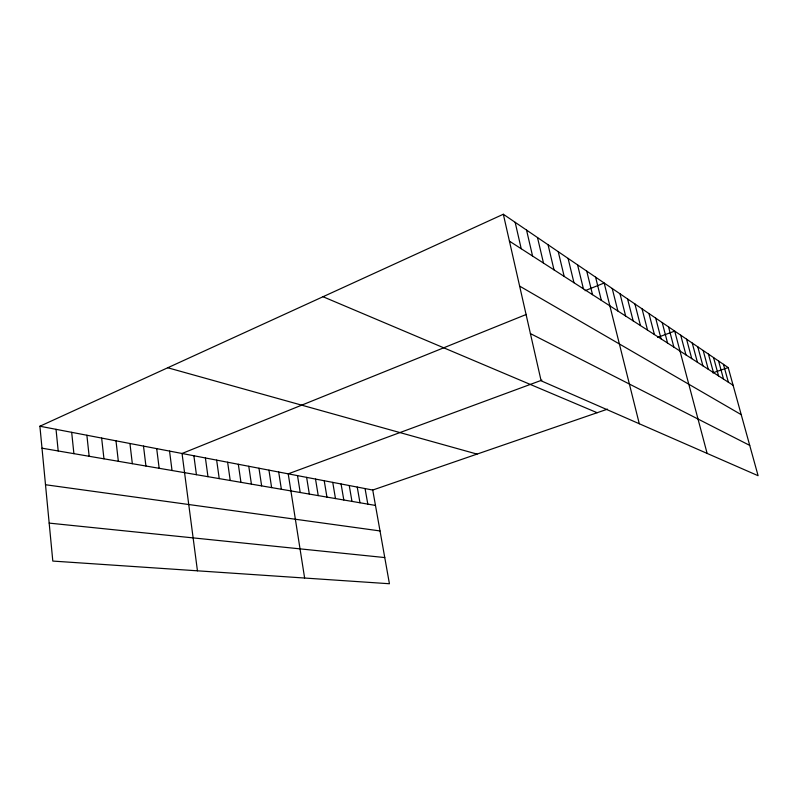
<?xml version="1.0" encoding="UTF-8"?>
<svg xmlns="http://www.w3.org/2000/svg" width="798" height="798" viewBox="0 0 798 798"><rect width="100%" height="100%" fill="white"/><g stroke="black" fill="none" stroke-linecap="round" stroke-linejoin="round"><path stroke-width="1.2" d="M39.9 426.232L372.736 490.042L389.424 583.747L52.808 561.074L39.9 426.232L503.329 214.253L728.205 367.569L758.1 475.708L541.124 380.816L503.329 214.253M526.421 314.402L182.044 453.483L197.445 570.809M585.064 290.711L604.166 283.001L639.298 423.758M541.912 380.137L288.218 473.842L304.627 578.031M657.682 337.384L674.709 331.1L707.128 453.424M372.736 490.042L607.497 409.155M712.853 372.856L728.205 367.569M49.177 523.109L384.766 557.563M45.496 484.735L380.018 530.939M42.005 448.187L375.469 505.433M167.73 367.758L477.054 454.102M323.01 296.726L597.143 412.726M530.401 333.574L749.721 445.394M519.628 286.103L741.222 414.651M509.423 241.136L733.093 385.264M723.447 364.317L728.375 382.222M718.569 360.995L723.537 379.1M713.562 357.584L718.569 375.908M708.434 354.093L713.482 372.626M703.178 350.502L708.265 369.265M697.781 346.821L702.908 365.813M692.245 343.05L697.412 362.272M686.559 339.17L691.766 358.631M680.714 335.19L685.961 354.891M668.544 326.891L673.871 347.1M662.2 322.562L667.567 343.04M655.677 318.113L661.083 338.861M648.954 313.534L654.41 334.561M642.041 308.826L647.537 330.133M634.919 303.968L640.455 325.574M627.577 298.971L633.163 320.866M620.016 293.804L625.642 316.018M612.216 288.487L617.881 311.021M595.597 277.155L601.343 300.367M586.739 271.121L592.525 294.691M577.572 264.866L583.408 288.806M568.086 258.402L573.962 282.721M558.251 251.699L564.176 276.417M548.066 244.757L554.021 269.874M537.503 237.555L543.498 263.091M526.54 230.083L532.575 256.058M515.159 222.323L521.224 248.747M365.065 488.576L367.808 504.117M357.235 487.069L359.978 502.77M349.245 485.543L351.978 501.403M341.075 483.977L343.808 499.997M332.746 482.381L335.469 498.57M324.227 480.745L326.941 497.104M315.519 479.069L318.232 495.608M306.622 477.364L309.325 494.082M297.514 475.628L300.218 492.516M278.692 472.017L281.375 489.284M268.956 470.152L271.619 487.608M258.981 468.236L261.634 485.892M248.777 466.281L251.42 484.137M238.323 464.276L240.946 482.341M227.62 462.222L230.223 480.496M216.647 460.117L219.231 478.61M205.405 457.962L207.969 476.675M193.874 455.748L196.418 474.69M169.545 451.089L172.029 470.511M156.697 448.626L159.161 468.296M143.5 446.092L145.924 466.022M129.944 443.498L132.328 463.688M115.989 440.825L118.343 461.294M101.645 438.072L103.959 458.82M86.882 435.239L89.147 456.276M71.68 432.326L73.895 453.663M56.03 429.324L58.194 450.96"/></g></svg>
